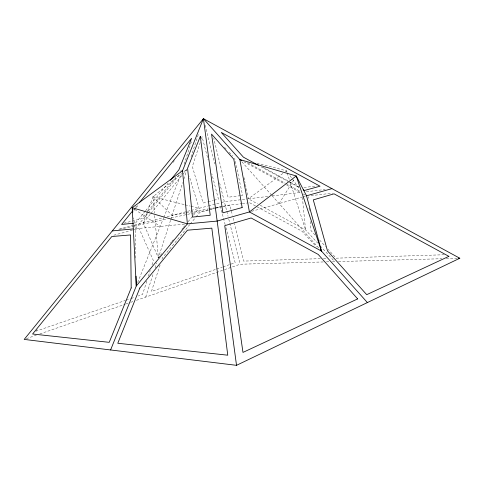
<?xml version="1.0" encoding="UTF-8"?>
<svg xmlns="http://www.w3.org/2000/svg" width="484" height="484" viewBox="0 0 484 484"><rect width="100%" height="100%" fill="white"/><g stroke="black" fill="none" stroke-linecap="round" stroke-linejoin="round"><path stroke-width="0.36" stroke-dasharray="2.42 1.81" d="M146.821 281.101L142.526 294.544L138.255 296.008M148.406 276.146L150.215 270.483M152.024 264.827L153.38 260.58L139.089 228.478L113.807 235.188M184.174 164.245L191.501 141.328M145.654 297.115L153.513 272.849M155.128 267.858L156.743 262.86M170.525 220.299L158.365 257.863L143.264 222.846L147.481 211.55M170.755 219.591L182.722 182.619M183.872 179.062L186.86 169.817M191.005 157.034L198.821 132.876M160.095 264.96L151.407 291.489L215.991 269.279M161.977 259.218L162.449 257.784L189.77 224.582M200.231 142.477L192.336 166.575L203.092 203.02L207.485 201.901M201.392 138.932L202.088 136.809L208.18 159.986M147.747 210.849L153.023 196.728L181.222 173.871M137.68 282.493L163.531 218.06M163.816 217.364L181.397 173.544M279.111 203.564L294.242 179.177M133.523 209.802L134.951 208.041M135.429 207.454L136.379 206.287M36.203 330.681L37.153 329.513M133.929 210.431L135.829 208.09M136.306 207.509L138.206 205.168M172.921 162.455L174.349 160.7M145.091 211.314L135.574 223.003L133.372 223.233M145.569 210.728L167.942 183.261M147.717 211.593L142.024 218.574L124.182 223.124M148.189 211.012L175.692 177.265M180.429 171.451L181.379 170.283M147.662 213.523L135.248 228.751L135.786 258.879M148.14 212.936L179.171 174.863M143.264 222.846L150.409 214.085M150.887 213.498L182.329 174.948M182.807 174.361L187.096 169.11L183.569 171.965M159.799 256.115L158.365 257.863L154.523 213.874M160.283 255.534L162.201 253.199M170.344 243.289L171.306 242.127M171.784 241.54L173.702 239.211M181.851 229.301L182.807 228.133M183.291 227.553L184.725 225.804M188.082 221.726L199.106 208.32L189.28 176.237M190.248 224.001L195.524 217.594M196.002 217.013L199.838 212.355L208.386 210.086M282.868 173.478L248.352 198.821L244.795 181.325M285.288 171.699L286.504 170.81L287.823 172.649M26.33 338.667L36.276 335.206M39.827 333.966L125.06 304.291M125.767 304.043L130.033 302.56M130.74 302.312L132.87 301.568M136.421 300.334L223.802 269.909M224.509 269.661L240.137 264.222L323.445 261.953M35.725 331.268L125.435 300.419M126.149 300.171L130.42 298.707M131.134 298.459L134.691 297.236M216.699 269.031L222.38 267.077M223.088 266.835L235.151 262.685L225.635 226.439M251.589 211.339L302.204 197.036M302.923 196.831L305.809 196.02M209.094 209.893L214.793 208.38M215.507 208.193L220.492 206.868L225.441 225.719M118.78 229.216L133.899 225.284M134.619 225.096L162.745 217.776M167.077 216.65L190.357 210.594M191.089 210.401L207.769 206.063M208.495 205.875L220.764 202.681M221.49 202.493L224.376 201.743L241.613 199.644M208.211 201.713L213.335 200.406M214.067 200.225L218.453 199.106L211.792 173.75M119.651 229.283L133.62 226.216M134.358 226.052L166.714 218.943M171.124 217.975L192.451 213.287M193.183 213.129L210.098 209.409M210.83 209.251L215.979 208.12M216.711 207.957L222.598 206.662M223.33 206.499L229.948 205.047L241.601 203.697M185.475 212.96L172.129 215.338L153.023 196.728L154.457 213.129M186.213 212.827L208.453 208.87M209.191 208.743L214.382 207.817M215.126 207.684L229.948 205.047L232.423 215.241M240.409 195.669L228.055 197.248L213.746 138.315M241.135 195.578L242.587 195.391L234.673 158.292M303.94 187.544L316.633 185.917M242.363 199.553L247.608 198.912M267.694 196.462L248.352 198.821L257.555 203.818M272.153 195.917L300.419 192.475M306.414 191.749L325.175 189.462M242.333 203.613L248.159 202.935M311.049 195.645L332.665 193.14M184.44 224.134L135.248 228.751L133.675 217.885M320.396 258.668L243.561 261.1L234.546 223.971M323.415 258.571L326.428 258.48M444.27 254.753L336.156 258.172L328.11 249.363M326.446 261.874L329.447 261.79M332.447 261.711L334.704 261.65L321.128 246.864M338.467 261.548L441.711 258.74M446.236 258.613L457.537 258.305M153.023 196.728L184.477 204.635M185.209 204.823L190.327 206.111M191.059 206.293L199.106 208.32M256.835 163.066L286.504 170.81L286.958 172.231M263.308 167.446L287.744 180.738M290.388 182.178L298.973 186.848M261.191 166.841L288.137 181.506M288.797 181.863L298.652 187.223M247.493 162.691L285.318 183.273M285.983 183.63L299.917 191.21M243.827 161.704L284.09 183.605M286.728 185.039L300.588 192.584M303.232 194.017L305.21 195.094M260.186 205.246L305.543 229.888L317.607 243.028M249.617 202.766L302.058 231.255L316.415 246.798M134.697 209.403L160.186 226.409M224.528 147.311L226.554 149.508M229.095 152.254L232.641 156.096M315.042 235.042L311.018 230.638L310.123 220.093M319.567 239.997L325.599 246.604M241.879 161.807L271.56 195.1M272.062 195.663L319.488 248.855M290.025 175.722L299.269 188.609M287.187 172.945L289.257 179.352M290.17 182.196L305.543 229.888L302.415 197.557M205.071 125.229L214.817 163.852M219.597 182.795L228.043 216.269M228.775 219.179L240.137 264.222M233.131 218.151L234.371 223.245M244.051 177.676L244.644 180.593M308.133 196.746L308.26 198.252M309.094 208.041L309.415 211.811"/><path stroke-width="0.73" d="M110.606 349.956L136.27 285.996L187.381 223.856L182.516 170.761L203.419 118.671L459.8 258.244L236.519 365.329L24.2 339.411L203.419 118.671L239.864 159.551L241.843 160.627M132.574 210.97L121.623 224.449L133.372 223.233M139.235 202.766L191.616 138.309L178.892 169.817L170.326 180.338M182.516 170.761L132.205 207.739L136.27 285.996L136.095 276.207M306.529 195.814L321.485 251.087L249.417 211.95L239.864 159.551L296.238 175.964L306.529 195.814L331.933 188.633M112.3 230.904L133.027 228.956M458.294 258.287L459.8 258.244M258.565 165.413L243.446 157.191L221.267 132.453L320.027 186.207L304.569 190.442L303.256 189.728M320.487 249.968L367.386 302.567M321.485 251.087L296.238 175.964L249.417 211.95L217.159 221.067L187.381 223.856L132.205 207.739L132.416 209.191M132.628 210.637L132.834 212.089M203.419 118.671L236.519 365.329M139.815 288.022L117.787 343.259L227.758 355.195L211.829 228.139L187.441 230.184L139.815 288.022M200.316 136.319L187.592 168.232L192.463 217.098L210.213 215.259L200.316 136.319M131.194 287.944L109.239 342.333L32.591 334.014L111.816 236.513L130.595 234.94L131.194 287.944M357.658 298.906L242.974 352.412L224.727 225.671L251.111 217.988L318.23 254.433L357.658 298.906M448.88 256.345L366.721 294.677L327.517 250.954L313.281 199.88L334.039 193.83L448.88 256.345M242.151 207.545L222.876 212.827L211.544 134.098L233.79 159.194L242.151 207.545"/></g></svg>
